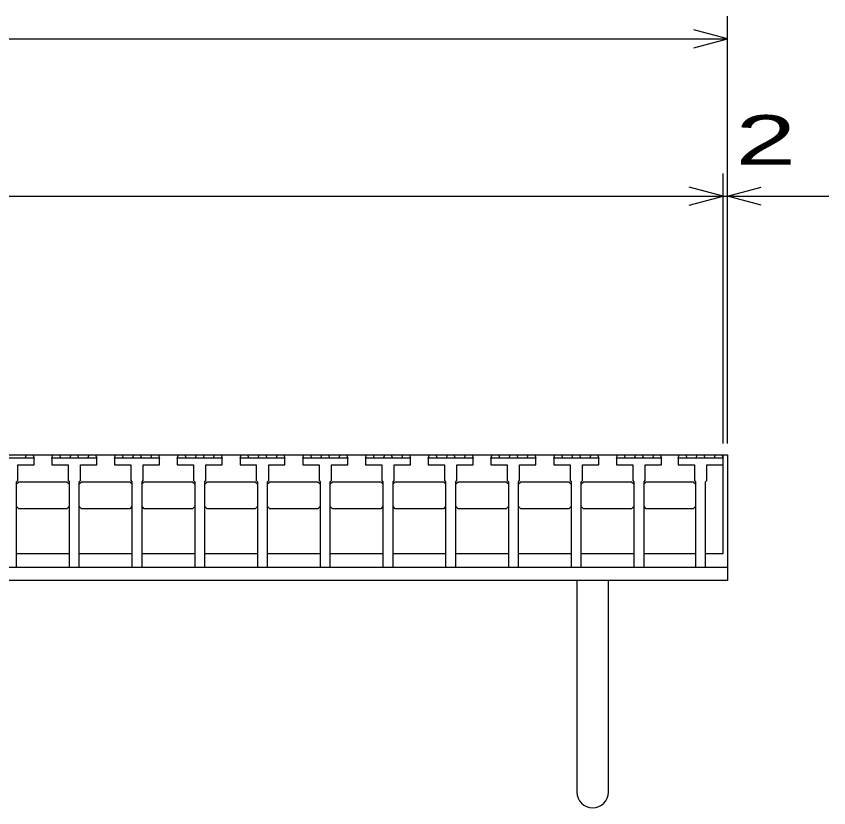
# Model space of a CAD drawing. Units: millimetres, scale not verified. Extents: x -1820 to 1731, y -1282 to 1054.
# Drawn here: x -737.3 to -376, y -744 to -392 of the extents above; entities that cross this region are included whole.
import ezdxf
from ezdxf.enums import TextEntityAlignment as Align

# ---------------------------------------------------------------- set-up
doc = ezdxf.new("R2010")
doc.units = ezdxf.units.MM
doc.header["$LTSCALE"] = 10
for name, color, linetype, lineweight in [('16', 3, 'Continuous', 25), ('19', 6, 'Continuous', 25), ('22', 2, 'Continuous', 25)]:
    doc.layers.add(name, color=color, linetype=linetype, lineweight=lineweight)
doc.styles.add('ベクトル', font='')
doc.styles.get('ベクトル').set_extended_font_data('ベクトル')

msp = doc.modelspace()

# ---------------------------------------------------------------- linework, layer by layer
at = {"layer": '16'}
for p, q in [((-1419, -587), (-423, -587)), ((-729.4, -588.5), (-749.4, -588.5)), ((-733.3, -588.5), (-732.8, -587)), ((-732.8, -587), (-729.9, -587)), ((-729.9, -587), (-729.4, -588.5)), ((-729.4, -591.5), (-729.4, -588.5)), ((-721.5, -588.5), (-721, -587)), ((-721.5, -588.5), (-721.5, -591.5)), ((-701.5, -588.5), (-721.5, -588.5)), ((-721, -587), (-718.1, -587)), ((-718.1, -587), (-717.6, -588.5)), ((-713.45, -588.5), (-712.95, -587)), ((-712.95, -587), (-710.05, -587)), ((-710.05, -587), (-709.55, -588.5)), ((-705.4, -588.5), (-704.9, -587)), ((-704.9, -587), (-702, -587)), ((-702, -587), (-701.5, -588.5)), ((-701.5, -591.5), (-701.5, -588.5)), ((-693.6, -588.5), (-693.1, -587)), ((-693.6, -588.5), (-693.6, -591.5)), ((-673.6, -588.5), (-693.6, -588.5)), ((-693.1, -587), (-690.2, -587)), ((-690.2, -587), (-689.7, -588.5)), ((-685.55, -588.5), (-685.05, -587)), ((-685.05, -587), (-682.15, -587)), ((-682.15, -587), (-681.65, -588.5)), ((-677.5, -588.5), (-677, -587)), ((-677, -587), (-674.1, -587)), ((-674.1, -587), (-673.6, -588.5)), ((-673.6, -591.5), (-673.6, -588.5)), ((-665.7, -588.5), (-665.2, -587)), ((-665.7, -588.5), (-665.7, -591.5)), ((-645.7, -588.5), (-665.7, -588.5)), ((-665.2, -587), (-662.3, -587)), ((-662.3, -587), (-661.8, -588.5)), ((-657.65, -588.5), (-657.15, -587)), ((-657.15, -587), (-654.25, -587)), ((-654.25, -587), (-653.75, -588.5)), ((-649.6, -588.5), (-649.1, -587)), ((-649.1, -587), (-646.2, -587)), ((-646.2, -587), (-645.7, -588.5)), ((-645.7, -591.5), (-645.7, -588.5)), ((-637.8, -588.5), (-637.3, -587)), ((-637.8, -588.5), (-637.8, -591.5)), ((-617.8, -588.5), (-637.8, -588.5)), ((-637.3, -587), (-634.4, -587)), ((-634.4, -587), (-633.9, -588.5)), ((-629.75, -588.5), (-629.25, -587)), ((-629.25, -587), (-626.35, -587)), ((-626.35, -587), (-625.85, -588.5)), ((-621.7, -588.5), (-621.2, -587)), ((-621.2, -587), (-618.3, -587)), ((-618.3, -587), (-617.8, -588.5)), ((-617.8, -591.5), (-617.8, -588.5)), ((-609.9, -588.5), (-609.4, -587)), ((-609.9, -588.5), (-609.9, -591.5)), ((-589.9, -588.5), (-609.9, -588.5)), ((-609.4, -587), (-606.5, -587)), ((-606.5, -587), (-606, -588.5)), ((-601.85, -588.5), (-601.35, -587)), ((-601.35, -587), (-598.45, -587)), ((-598.45, -587), (-597.95, -588.5)), ((-593.8, -588.5), (-593.3, -587)), ((-593.3, -587), (-590.4, -587)), ((-590.4, -587), (-589.9, -588.5)), ((-589.9, -591.5), (-589.9, -588.5)), ((-582, -588.5), (-581.5, -587)), ((-582, -588.5), (-582, -591.5)), ((-562, -588.5), (-582, -588.5)), ((-581.5, -587), (-578.6, -587)), ((-578.6, -587), (-578.1, -588.5)), ((-573.95, -588.5), (-573.45, -587)), ((-573.45, -587), (-570.55, -587)), ((-570.55, -587), (-570.05, -588.5)), ((-565.9, -588.5), (-565.4, -587)), ((-565.4, -587), (-562.5, -587)), ((-562.5, -587), (-562, -588.5)), ((-562, -591.5), (-562, -588.5)), ((-554.1, -588.5), (-553.6, -587)), ((-554.1, -588.5), (-554.1, -591.5)), ((-534.1, -588.5), (-554.1, -588.5)), ((-553.6, -587), (-550.7, -587)), ((-550.7, -587), (-550.2, -588.5)), ((-546.05, -588.5), (-545.55, -587)), ((-545.55, -587), (-542.65, -587)), ((-542.65, -587), (-542.15, -588.5)), ((-538, -588.5), (-537.5, -587)), ((-537.5, -587), (-534.6, -587)), ((-534.6, -587), (-534.1, -588.5)), ((-534.1, -591.5), (-534.1, -588.5)), ((-526.2, -588.5), (-525.7, -587)), ((-526.2, -588.5), (-526.2, -591.5)), ((-506.2, -588.5), (-526.2, -588.5)), ((-525.7, -587), (-522.8, -587)), ((-522.8, -587), (-522.3, -588.5)), ((-518.15, -588.5), (-517.65, -587)), ((-517.65, -587), (-514.75, -587)), ((-514.75, -587), (-514.25, -588.5)), ((-510.1, -588.5), (-509.6, -587)), ((-509.6, -587), (-506.7, -587)), ((-506.7, -587), (-506.2, -588.5)), ((-506.2, -591.5), (-506.2, -588.5)), ((-498.3, -588.5), (-497.8, -587)), ((-498.3, -588.5), (-498.3, -591.5)), ((-478.3, -588.5), (-498.3, -588.5)), ((-497.8, -587), (-494.9, -587)), ((-494.9, -587), (-494.4, -588.5)), ((-490.25, -588.5), (-489.75, -587)), ((-489.75, -587), (-486.85, -587)), ((-486.85, -587), (-486.35, -588.5)), ((-482.2, -588.5), (-481.7, -587)), ((-481.7, -587), (-478.8, -587)), ((-478.8, -587), (-478.3, -588.5)), ((-478.3, -591.5), (-478.3, -588.5)), ((-470.4, -588.5), (-469.9, -587)), ((-470.4, -588.5), (-470.4, -591.5)), ((-450.4, -588.5), (-470.4, -588.5)), ((-469.9, -587), (-467, -587)), ((-467, -587), (-466.5, -588.5)), ((-462.35, -588.5), (-461.85, -587)), ((-461.85, -587), (-458.95, -587)), ((-458.95, -587), (-458.45, -588.5)), ((-454.3, -588.5), (-453.8, -587)), ((-453.8, -587), (-450.9, -587)), ((-450.9, -587), (-450.4, -588.5)), ((-450.4, -591.5), (-450.4, -588.5)), ((-443, -588.5), (-442.5, -587)), ((-443, -588.5), (-443, -591.5)), ((-423, -588.5), (-443, -588.5)), ((-442.5, -587), (-439.6, -587)), ((-439.6, -587), (-439.1, -588.5)), ((-434.95, -588.5), (-434.45, -587)), ((-434.45, -587), (-431.55, -587)), ((-431.55, -587), (-431.05, -588.5)), ((-426.9, -588.5), (-426.4, -587)), ((-426.4, -587), (-423.5, -587)), ((-423.5, -587), (-423, -588.5)), ((-423, -631), (-423, -587)), ((-423, -591.5), (-423, -588.5)), ((-736.65, -598.5), (-736.65, -591.5)), ((-736.65, -591.5), (-729.4, -591.5)), ((-721.5, -591.5), (-714.25, -591.5)), ((-714.25, -591.5), (-714.25, -598.5)), ((-708.75, -598.5), (-708.75, -591.5)), ((-708.75, -591.5), (-701.5, -591.5)), ((-693.6, -591.5), (-686.35, -591.5)), ((-686.35, -591.5), (-686.35, -598.5)), ((-680.85, -598.5), (-680.85, -591.5)), ((-680.85, -591.5), (-673.6, -591.5)), ((-665.7, -591.5), (-658.45, -591.5)), ((-658.45, -591.5), (-658.45, -598.5)), ((-652.95, -598.5), (-652.95, -591.5)), ((-652.95, -591.5), (-645.7, -591.5)), ((-637.8, -591.5), (-630.55, -591.5)), ((-630.55, -591.5), (-630.55, -598.5)), ((-625.05, -598.5), (-625.05, -591.5)), ((-625.05, -591.5), (-617.8, -591.5)), ((-609.9, -591.5), (-602.65, -591.5)), ((-602.65, -591.5), (-602.65, -598.5)), ((-597.15, -598.5), (-597.15, -591.5)), ((-597.15, -591.5), (-589.9, -591.5)), ((-582, -591.5), (-574.75, -591.5)), ((-574.75, -591.5), (-574.75, -598.5)), ((-569.25, -598.5), (-569.25, -591.5)), ((-569.25, -591.5), (-562, -591.5)), ((-554.1, -591.5), (-546.85, -591.5)), ((-546.85, -591.5), (-546.85, -598.5)), ((-541.35, -598.5), (-541.35, -591.5)), ((-541.35, -591.5), (-534.1, -591.5)), ((-526.2, -591.5), (-518.95, -591.5)), ((-518.95, -591.5), (-518.95, -598.5)), ((-513.45, -598.5), (-513.45, -591.5)), ((-513.45, -591.5), (-506.2, -591.5)), ((-498.3, -591.5), (-491.05, -591.5)), ((-491.05, -591.5), (-491.05, -598.5)), ((-485.55, -598.5), (-485.55, -591.5)), ((-485.55, -591.5), (-478.3, -591.5)), ((-470.4, -591.5), (-463.15, -591.5)), ((-463.15, -591.5), (-463.15, -598.5)), ((-457.65, -598.5), (-457.65, -591.5)), ((-457.65, -591.5), (-450.4, -591.5)), ((-443, -591.5), (-435.75, -591.5)), ((-435.75, -591.5), (-435.75, -598.5)), ((-430.25, -598.5), (-430.25, -591.5)), ((-430.25, -591.5), (-423, -591.5)), ((-737.15, -599), (-736.65, -598.5)), ((-737.15, -637), (-737.15, -599)), ((-737.15, -600), (-736.15, -599)), ((-736.15, -599), (-714.75, -599)), ((-714.75, -599), (-713.75, -600)), ((-714.25, -598.5), (-713.75, -599)), ((-713.75, -599), (-713.75, -637)), ((-709.25, -599), (-708.75, -598.5)), ((-709.25, -637), (-709.25, -599)), ((-709.25, -600), (-708.25, -599)), ((-708.25, -599), (-686.85, -599)), ((-686.85, -599), (-685.85, -600)), ((-686.35, -598.5), (-685.85, -599)), ((-685.85, -599), (-685.85, -637)), ((-681.35, -599), (-680.85, -598.5)), ((-681.35, -637), (-681.35, -599)), ((-681.35, -600), (-680.35, -599)), ((-680.35, -599), (-658.95, -599)), ((-658.95, -599), (-657.95, -600)), ((-658.45, -598.5), (-657.95, -599)), ((-657.95, -599), (-657.95, -637)), ((-653.45, -599), (-652.95, -598.5)), ((-653.45, -637), (-653.45, -599)), ((-653.45, -600), (-652.45, -599)), ((-652.45, -599), (-631.05, -599)), ((-631.05, -599), (-630.05, -600)), ((-630.55, -598.5), (-630.05, -599)), ((-630.05, -599), (-630.05, -637)), ((-625.55, -599), (-625.05, -598.5)), ((-625.55, -637), (-625.55, -599)), ((-625.55, -600), (-624.55, -599)), ((-624.55, -599), (-603.15, -599)), ((-603.15, -599), (-602.15, -600)), ((-602.65, -598.5), (-602.15, -599)), ((-602.15, -599), (-602.15, -637)), ((-597.65, -599), (-597.15, -598.5)), ((-597.65, -637), (-597.65, -599)), ((-597.65, -600), (-596.65, -599)), ((-596.65, -599), (-575.25, -599)), ((-575.25, -599), (-574.25, -600)), ((-574.75, -598.5), (-574.25, -599)), ((-574.25, -599), (-574.25, -637)), ((-569.75, -599), (-569.25, -598.5)), ((-569.75, -637), (-569.75, -599)), ((-569.75, -600), (-568.75, -599)), ((-568.75, -599), (-547.35, -599)), ((-547.35, -599), (-546.35, -600)), ((-546.85, -598.5), (-546.35, -599)), ((-546.35, -599), (-546.35, -637)), ((-541.85, -599), (-541.35, -598.5)), ((-541.85, -637), (-541.85, -599)), ((-541.85, -600), (-540.85, -599)), ((-540.85, -599), (-519.45, -599)), ((-519.45, -599), (-518.45, -600)), ((-518.95, -598.5), (-518.45, -599)), ((-518.45, -599), (-518.45, -637)), ((-513.95, -599), (-513.45, -598.5)), ((-513.95, -637), (-513.95, -599)), ((-513.95, -600), (-512.95, -599)), ((-512.95, -599), (-491.55, -599)), ((-491.55, -599), (-490.55, -600)), ((-491.05, -598.5), (-490.55, -599)), ((-490.55, -599), (-490.55, -637)), ((-486.05, -599), (-485.55, -598.5)), ((-486.05, -637), (-486.05, -599)), ((-486.05, -600), (-485.05, -599)), ((-485.05, -599), (-463.65, -599)), ((-463.65, -599), (-462.65, -600)), ((-463.15, -598.5), (-462.65, -599)), ((-462.65, -599), (-462.65, -637)), ((-458.15, -599), (-457.65, -598.5)), ((-458.15, -637), (-458.15, -599)), ((-458.15, -600), (-457.15, -599)), ((-457.15, -599), (-436.25, -599)), ((-436.25, -599), (-435.25, -600)), ((-435.75, -598.5), (-435.25, -599)), ((-435.25, -599), (-435.25, -637)), ((-430.75, -599), (-430.25, -598.5)), ((-430.75, -637), (-430.75, -599)), ((-736.15, -611), (-737.15, -610)), ((-713.75, -610), (-714.75, -611)), ((-708.25, -611), (-709.25, -610)), ((-685.85, -610), (-686.85, -611)), ((-680.35, -611), (-681.35, -610)), ((-657.95, -610), (-658.95, -611)), ((-652.45, -611), (-653.45, -610)), ((-630.05, -610), (-631.05, -611)), ((-624.55, -611), (-625.55, -610)), ((-602.15, -610), (-603.15, -611)), ((-596.65, -611), (-597.65, -610)), ((-574.25, -610), (-575.25, -611)), ((-568.75, -611), (-569.75, -610)), ((-546.35, -610), (-547.35, -611)), ((-540.85, -611), (-541.85, -610)), ((-518.45, -610), (-519.45, -611)), ((-512.95, -611), (-513.95, -610)), ((-490.55, -610), (-491.55, -611)), ((-485.05, -611), (-486.05, -610)), ((-462.65, -610), (-463.65, -611)), ((-457.15, -611), (-458.15, -610)), ((-435.25, -610), (-436.25, -611)), ((-714.75, -611), (-736.15, -611)), ((-686.85, -611), (-708.25, -611)), ((-658.95, -611), (-680.35, -611)), ((-631.05, -611), (-652.45, -611)), ((-603.15, -611), (-624.55, -611)), ((-575.25, -611), (-596.65, -611)), ((-547.35, -611), (-568.75, -611)), ((-519.45, -611), (-540.85, -611)), ((-491.55, -611), (-512.95, -611)), ((-463.65, -611), (-485.05, -611)), ((-436.25, -611), (-457.15, -611)), ((-737.15, -631), (-713.75, -631)), ((-709.25, -631), (-685.85, -631)), ((-681.35, -631), (-657.95, -631)), ((-653.45, -631), (-630.05, -631)), ((-625.55, -631), (-602.15, -631)), ((-597.65, -631), (-574.25, -631)), ((-569.75, -631), (-546.35, -631)), ((-541.85, -631), (-518.45, -631)), ((-513.95, -631), (-490.55, -631)), ((-486.05, -631), (-462.65, -631)), ((-458.15, -631), (-435.25, -631)), ((-430.75, -631), (-423, -631)), ((-741.65, -637), (-737.15, -637)), ((-713.75, -637), (-709.25, -637)), ((-685.85, -637), (-681.35, -637)), ((-657.95, -637), (-653.45, -637)), ((-630.05, -637), (-625.55, -637)), ((-602.15, -637), (-597.65, -637)), ((-574.25, -637), (-569.75, -637)), ((-546.35, -637), (-541.85, -637)), ((-518.45, -637), (-513.95, -637)), ((-490.55, -637), (-486.05, -637)), ((-462.65, -637), (-458.15, -637)), ((-435.25, -637), (-430.75, -637))]:
    msp.add_line(p, q, dxfattribs=at)
at = {"layer": '19'}
for p, q in [((-423, -587), (-421, -587)), ((-421, -587), (-421, -637)), ((-1421, -637), (-421, -637)), ((-421, -637), (-421, -643)), ((-421, -643), (-1421, -643)), ((-488, -643), (-488, -737)), ((-474, -737), (-474, -643))]:
    msp.add_line(p, q, dxfattribs=at)
msp.add_arc((-481, -737), 7, 180, 0, dxfattribs=at)
at = {"layer": '22', "color": 4}
for p, q in [((-421, -582), (-421, -392)), ((-421, -402), (-436, -398)), ((-1421, -402), (-421, -402)), ((-436, -406), (-421, -402)), ((-423, -582), (-423, -462)), ((-421, -582), (-421, -462)), ((-423, -472), (-438, -468)), ((-421, -472), (-406, -468)), ((-1419, -472), (-423, -472)), ((-438, -476), (-423, -472)), ((-423, -472), (-421, -472)), ((-406, -476), (-421, -472)), ((-421, -472), (-376, -472))]:
    msp.add_line(p, q, dxfattribs=at)

# ---------------------------------------------------------------- texts
at = {"layer": '22', "style": 'ベクトル', "width": 1.65}
msp.add_text(' 2 ', height=21.99, dxfattribs=at).set_placement((-431, -447), align=Align.MIDDLE_LEFT)

doc.saveas('drawing.dxf')
